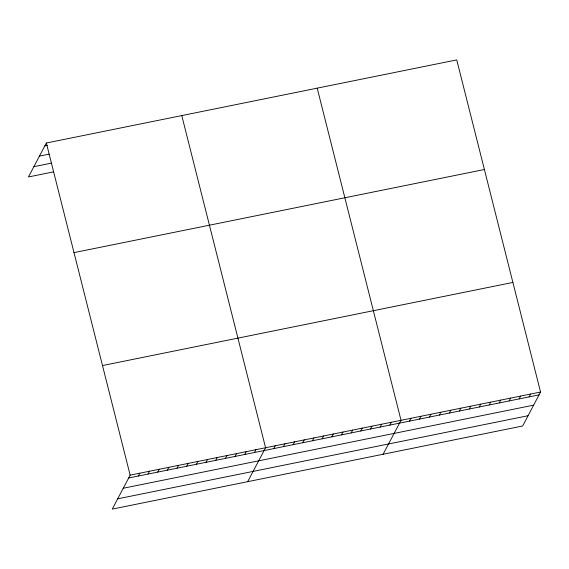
<?xml version="1.0" encoding="UTF-8"?>
<svg xmlns="http://www.w3.org/2000/svg" width="569" height="569" viewBox="0 0 569 569"><rect width="100%" height="100%" fill="white"/><g stroke="black" fill="none" stroke-linecap="round" stroke-linejoin="round"><path stroke-width="0.85" d="M46.345 143.011L130.152 475.158L112.257 509.099L522.655 425.989L540.55 392.048L456.743 59.901L46.345 143.011L28.45 176.952L53.443 171.888M138.338 476.025L139.825 473.202M148.011 474.062L149.498 471.239M157.684 472.106L159.171 469.283M167.357 470.15L168.844 467.32M177.03 468.187L178.524 465.364M186.703 466.231L188.197 463.401M196.376 464.268L197.87 461.445M206.049 462.313L207.543 459.489M215.729 460.349L217.216 457.526M225.402 458.394L226.889 455.57M235.075 456.438L236.562 453.607M244.748 454.475L246.235 451.651M254.421 452.519L255.908 449.688M247.693 481.673L265.581 447.732L181.774 115.585M273.767 448.6L275.261 445.776M283.44 446.637L284.934 443.813M293.113 444.681L294.607 441.857M302.786 442.718L304.28 439.894M312.459 440.762L313.953 437.938M322.139 438.806L323.626 435.975M331.812 436.843L333.299 434.019M341.485 434.887L342.972 432.063M351.158 432.924L352.645 430.1M360.831 430.968L362.318 428.144M370.504 429.005L371.991 426.181M380.177 427.049L381.671 424.225M389.85 425.093L391.344 422.262M383.122 454.24L401.017 420.306L317.203 88.159M409.495 421.11L410.982 418.286M419.46 419.097L420.946 416.266M429.424 417.077L430.918 414.253M439.396 415.057L440.883 412.233M449.361 413.037L450.847 410.213M459.325 411.017L460.819 408.193M469.29 409.004L470.783 406.174M479.262 406.984L480.748 404.161M489.226 404.964L490.713 402.141M499.191 402.944L500.684 400.121M509.163 400.932L510.649 398.101M519.127 398.912L520.614 396.088M529.092 396.892L530.585 394.068M44.851 145.842L47.27 145.351M39.439 156.105L49.112 154.149M33.863 166.681L51.601 163.097M73.998 252.622L484.397 169.512M102.498 365.554L512.889 282.437M130.152 475.158L540.55 392.048M128.665 477.981L539.063 394.872M123.253 488.252L533.644 405.142M117.669 498.828L528.068 415.719"/></g></svg>
